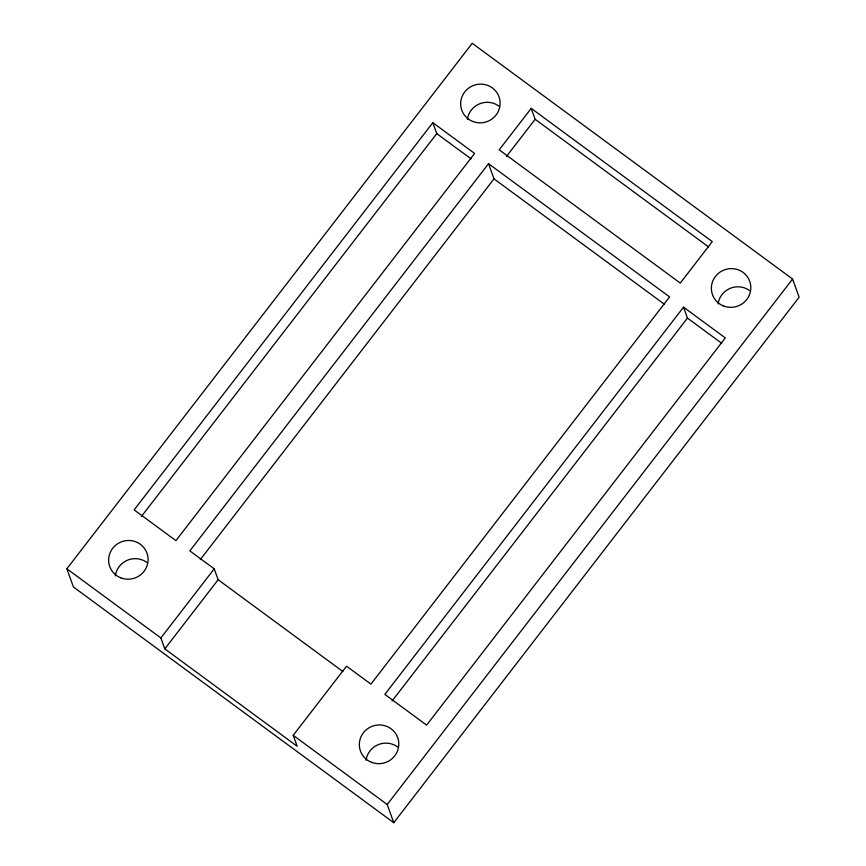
<?xml version="1.0" encoding="UTF-8"?>
<svg xmlns="http://www.w3.org/2000/svg" width="866" height="866" viewBox="0 0 866 866"><rect width="100%" height="100%" fill="white"/><g stroke="black" fill="none" stroke-linecap="round" stroke-linejoin="round"><path stroke-width="1.3" d="M66.866 568.778L472.23 43.3L792.585 279.025L799.134 297.222L393.77 822.7L73.415 586.975L66.866 568.778L160.881 637.961L164.811 648.883L297.135 746.243L293.206 735.321L346.541 666.181L370.919 684.118L669.602 296.919L488.532 163.685L189.849 550.884L214.216 568.821L218.156 579.733L342.882 671.518M432.827 122.691L134.133 509.89L175.917 540.633L474.611 153.434L432.827 122.691L436.756 133.613L471.039 158.835M141.364 516.526L436.756 133.613M531.204 108.369L499.206 149.861L680.275 283.095L712.274 241.603L531.204 108.369L535.134 119.291L708.615 246.94M506.415 156.519L535.134 119.291M200.263 559.642L493.999 178.861L488.532 163.685M160.881 637.961L214.216 568.821M164.811 648.883L218.156 579.733M683.534 307.17L384.84 694.37L426.624 725.113L725.318 337.913L683.534 307.17L687.463 318.082L721.746 343.315M392.071 701.005L687.463 318.082M393.77 822.7L387.221 804.503L792.585 279.025M493.999 178.861L664.222 304.118M293.206 735.321L387.221 804.503M115.34 575.825A19.788 19.312 -19.8 0 1 146.906 562.467M366.047 760.305A19.788 19.312 -19.8 0 1 397.613 746.947M718.076 303.955A19.788 19.312 -19.8 0 1 749.642 290.608M467.359 119.486A19.788 19.312 -19.8 0 1 498.935 106.128M472.847 121.5A19.788 19.312 -19.8 0 0 499.953 100.651A19.788 19.312 -19.8 0 0 468.354 88.332A19.788 19.312 -19.8 0 0 472.847 121.5M723.554 305.979A19.788 19.312 -19.8 0 0 750.66 285.12A19.788 19.312 -19.8 0 0 719.061 272.812A19.788 19.312 -19.8 0 0 723.554 305.979M120.818 577.849A19.788 19.312 -19.8 0 0 147.924 556.99A19.788 19.312 -19.8 0 0 116.325 544.671A19.788 19.312 -19.8 0 0 120.818 577.849M371.525 762.318A19.788 19.312 -19.8 0 0 398.631 741.469A19.788 19.312 -19.8 0 0 367.032 729.15A19.788 19.312 -19.8 0 0 371.525 762.318"/></g></svg>
